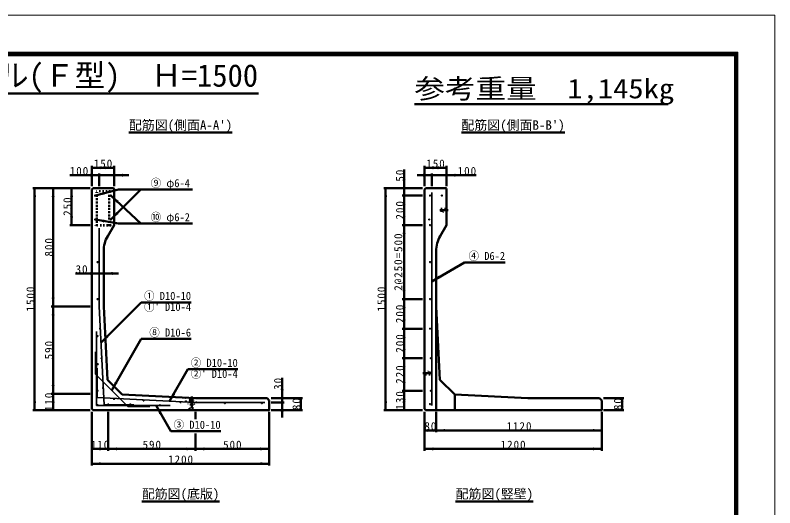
# Model space of a CAD drawing. Units: millimetres, scale not verified, with parts at other scales. Extents: x -2102 to 2102, y -1485 to 1485.
# Drawn here: x 46 to 2102, y 153 to 1485 of the extents above; entities that cross this region are included whole.
import ezdxf
from ezdxf.enums import TextEntityAlignment as Align

# ---------------------------------------------------------------- set-up
doc = ezdxf.new("R2010")
doc.units = ezdxf.units.MM
doc.header["$LTSCALE"] = 5
doc.linetypes.add('DOTTED', pattern=[1.75, 0.25, -1.5])
doc.linetypes.add('LONG_DASHED_DOTTED', pattern=[15.25, 12, -1.5, 0.25, -1.5])
doc.layers.add('0-0_V-nasSTD', color=7, linetype='Continuous', lineweight=50)
doc.layers.add('0-1_0', color=7, linetype='Continuous', lineweight=100)
doc.styles.add('ＭＳ ゴシック', font='')
doc.styles.get('ＭＳ ゴシック').set_extended_font_data('MS Gothic')

msp = doc.modelspace()

# ---------------------------------------------------------------- linework, layer by layer
at = {"layer": '0-0_V-nasSTD'}
for p, q in [((-705.024, 1273.465), (705.024, 1273.465)), ((354.172, 1167.468), (634.172, 1167.468)), ((1254.172, 1167.468), (1534.172, 1167.468)), ((254.172, 1077.468), (254.172, 1022.468)), ((314.172, 1072.468), (254.172, 1072.468)), ((314.172, 1077.468), (314.172, 1022.468)), ((1154.172, 1077.468), (1154.172, 1022.468)), ((1214.172, 1072.468), (1154.172, 1072.468)), ((1214.172, 1077.468), (1214.172, 1022.468)), ((194.172, 1052.468), (274.172, 1052.468)), ((274.172, 1057.468), (274.172, 1022.468)), ((274.172, 1052.468), (314.172, 1052.468)), ((314.172, 1052.468), (354.172, 1052.468)), ((1099.172, 1067.468), (1099.172, 1017.468)), ((1134.172, 1052.468), (1174.172, 1052.468)), ((1174.172, 1057.468), (1174.172, 1022.468)), ((1174.172, 1052.468), (1214.172, 1052.468)), ((1214.172, 1052.468), (1294.172, 1052.468)), ((249.172, 1017.468), (94.172, 1017.468)), ((99.172, 1017.468), (99.172, 417.468)), ((149.172, 1017.468), (149.172, 697.468)), ((199.172, 1017.468), (199.172, 917.468)), ((257.772, 1017.468), (254.172, 1013.868)), ((254.172, 1013.868), (254.172, 421.068)), ((312.172, 1017.468), (257.772, 1017.468)), ((326.446, 1013.468), (263.936, 997.761)), ((386.446, 1013.468), (306.421, 933.516)), ((314.172, 1015.468), (314.172, 917.468)), ((326.446, 1013.468), (526.446, 1013.468)), ((1149.172, 1017.468), (1044.172, 1017.468)), ((1049.172, 1017.468), (1049.172, 417.468)), ((1099.172, 1017.468), (1099.172, 997.468)), ((1157.772, 1017.468), (1154.172, 1013.868)), ((1154.172, 1013.868), (1154.172, 421.068)), ((1212.172, 1017.468), (1157.772, 1017.468)), ((386.446, 921.468), (306.446, 996.647)), ((1149.172, 997.468), (1094.172, 997.468)), ((1099.172, 997.468), (1099.172, 917.468)), ((326.446, 921.468), (263.954, 932.46)), ((249.172, 917.468), (194.172, 917.468)), ((314.172, 917.468), (296.89, 887.535)), ((326.446, 921.468), (526.446, 921.468)), ((1149.172, 917.468), (1094.172, 917.468)), ((1099.172, 917.468), (1099.172, 717.468)), ((1186.172, 847.535), (1186.172, 417.468)), ((210.172, 786.78), (274.172, 786.78)), ((286.172, 786.78), (274.172, 786.78)), ((286.172, 786.78), (326.172, 786.78)), ((279.126, 600.031), (387.751, 708.656)), ((387.751, 708.656), (522.751, 708.656)), ((1149.172, 717.468), (1094.172, 717.468)), ((1099.172, 717.468), (1099.172, 637.468)), ((249.172, 697.468), (144.172, 697.468)), ((149.172, 697.468), (149.172, 461.468)), ((1186.172, 697.468), (1196.236, 499.533)), ((1149.172, 637.468), (1094.172, 637.468)), ((1099.172, 637.468), (1099.172, 557.468)), ((307.751, 471.048), (387.751, 609.612)), ((387.751, 609.612), (522.751, 609.612)), ((1149.172, 557.468), (1094.172, 557.468)), ((1099.172, 557.468), (1099.172, 469.468)), ((296.236, 499.533), (336.236, 459.533)), ((769.172, 449.468), (769.172, 504.468)), ((1196.236, 499.533), (1236.236, 459.533)), ((249.172, 461.468), (144.172, 461.468)), ((149.172, 461.468), (149.172, 417.468)), ((336.236, 459.533), (534.172, 449.468)), ((1149.172, 469.468), (1094.172, 469.468)), ((1099.172, 469.468), (1099.172, 417.468)), ((1236.236, 459.533), (1434.172, 449.468)), ((1236.236, 417.468), (1236.236, 459.533)), ((534.172, 449.468), (728.172, 449.468)), ((728.172, 449.468), (734.172, 443.468)), ((824.172, 449.468), (739.172, 449.468)), ((774.172, 437.468), (739.172, 437.468)), ((769.172, 449.468), (769.172, 437.468)), ((769.172, 437.468), (769.172, 397.468)), ((819.172, 449.468), (819.172, 417.468)), ((1434.172, 449.468), (1628.172, 449.468)), ((1628.172, 449.468), (1634.172, 443.468)), ((1694.172, 449.468), (1639.172, 449.468)), ((1689.172, 449.468), (1689.172, 417.468)), ((249.172, 417.468), (94.172, 417.468)), ((254.172, 421.068), (257.772, 417.468)), ((254.172, 267.468), (254.172, 412.468)), ((298.172, 307.468), (298.172, 412.468)), ((534.172, 392.468), (534.172, 412.468)), ((734.172, 267.468), (734.172, 412.468)), ((824.172, 417.468), (739.172, 417.468)), ((1149.172, 417.468), (1044.172, 417.468)), ((1154.172, 421.068), (1157.772, 417.468)), ((1154.172, 307.468), (1154.172, 412.468)), ((1186.172, 357.468), (1186.172, 412.468)), ((1634.172, 307.468), (1634.172, 412.468)), ((1694.172, 417.468), (1639.172, 417.468)), ((534.172, 307.468), (534.172, 354.468)), ((1186.172, 362.468), (1154.172, 362.468)), ((298.172, 312.468), (254.172, 312.468)), ((534.172, 312.468), (298.172, 312.468)), ((734.172, 312.468), (534.172, 312.468)), ((1634.172, 312.468), (1154.172, 312.468)), ((734.172, 272.468), (254.172, 272.468)), ((389.172, 170.468), (599.172, 170.468)), ((1238.572, 170.468), (1448.572, 170.468))]:
    msp.add_line(p, q, dxfattribs=at)
at = {"layer": '0-0_V-nasSTD', "linetype": 'DOTTED'}
for p, q in [((263.172, 1017.468), (266.172, 1009.468)), ((266.172, 917.468), (266.172, 1009.468)), ((302.172, 1009.468), (266.172, 1009.468)), ((268.172, 917.468), (268.172, 1009.468)), ((300.172, 917.468), (300.172, 1009.468)), ((302.172, 1009.468), (305.172, 1017.468)), ((302.172, 917.468), (302.172, 1009.468)), ((1200.172, 953.468), (1200.172, 961.468)), ((1200.172, 961.468), (1214.172, 961.468)), ((1214.172, 953.468), (1200.172, 953.468)), ((304.172, 917.468), (264.172, 917.468)), ((264.172, 916.668), (264.172, 917.468)), ((304.172, 916.668), (264.172, 916.668)), ((304.172, 916.668), (304.172, 917.468)), ((1154.172, 521.468), (1168.172, 521.468)), ((1168.172, 521.468), (1168.172, 513.468)), ((1168.172, 513.468), (1154.172, 513.468)), ((519.172, 445.468), (529.172, 445.468)), ((519.172, 445.468), (519.172, 442.668)), ((519.172, 442.668), (521.372, 441.468)), ((519.172, 442.668), (529.172, 442.668)), ((521.372, 441.468), (521.372, 421.468)), ((521.372, 441.468), (526.972, 441.468)), ((526.972, 441.468), (529.172, 442.668)), ((526.972, 441.468), (526.972, 421.468)), ((529.172, 445.468), (529.172, 442.668)), ((517.172, 419.468), (521.372, 421.468)), ((517.172, 419.468), (517.172, 418.268)), ((517.172, 419.468), (531.172, 419.468)), ((517.172, 418.268), (531.172, 418.268)), ((521.372, 421.468), (526.972, 421.468)), ((526.972, 421.468), (531.172, 419.468)), ((531.172, 419.468), (531.172, 418.268))]:
    msp.add_line(p, q, dxfattribs=at)
at = {"layer": '0-0_V-nasSTD', "lineweight": 35}
for p, q in [((1174.172, 1005.468), (1174.172, 429.468)), ((274.172, 909.468), (274.172, 697.468)), ((266.172, 629.468), (266.172, 429.468)), ((264.172, 574.627), (264.172, 514.627)), ((264.172, 514.627), (351.33, 427.468)), ((268.172, 530.994), (268.172, 450.994)), ((268.172, 450.994), (534.172, 437.468)), ((534.172, 437.468), (722.172, 437.468)), ((266.172, 429.468), (466.172, 429.468)), ((351.33, 427.468), (411.33, 427.468))]:
    msp.add_line(p, q, dxfattribs=at)
at = {"layer": '0-0_V-nasSTD', "linetype": 'LONG_DASHED_DOTTED'}
for p, q in [((1196.172, 957.468), (1218.172, 957.468)), ((1172.172, 517.468), (1150.172, 517.468)), ((524.172, 454.468), (524.172, 424.468))]:
    msp.add_line(p, q, dxfattribs=at)
at = {"layer": '0-0_V-nasSTD', "lineweight": 18}
for points in [[(-2102.5, -1485), (-2102.5, 1485), (2102.5, 1485), (2102.5, -1485)], [(-2002.5, -1385), (-2002.5, 1385), (2002.5, 1385), (2002.5, -1385)]]:
    msp.add_lwpolyline(points, close=True, dxfattribs=at)
at = {"layer": '0-0_V-nasSTD', "lineweight": 100}
msp.add_lwpolyline([(1997.5, -1380), (1997.5, 1380), (-1997.5, 1380)], dxfattribs=at)
at = {"layer": '0-0_V-nasSTD'}
for points in [[(1214.172, 1015.468), (1214.172, 917.468), (1196.89, 887.535)], [(286.172, 847.535), (286.172, 697.468), (296.236, 499.533)], [(1174.172, 765.468), (1262.663, 816.559), (1372.663, 816.559)], [(464.172, 441.028), (514.172, 527.63), (649.172, 527.63)], [(257.772, 417.468), (734.172, 417.468), (734.172, 443.468)], [(1157.772, 417.468), (1634.172, 417.468), (1634.172, 443.468)], [(427.8, 429.468), (467.8, 360.186), (602.8, 360.186)], [(1634.172, 362.468), (1186.172, 362.468), (1154.172, 362.468)]]:
    msp.add_lwpolyline(points, dxfattribs=at)
at = {"layer": '0-0_V-nasSTD', "lineweight": 35}
msp.add_lwpolyline([(274.172, 697.468), (287.697, 431.468), (367.697, 431.468)], dxfattribs=at)
for centre in [(262.772, 997.468), (305.572, 997.468), (1169.572, 997.468), (1201.372, 997.468), (262.772, 932.668), (305.572, 932.668), (1166.972, 932.668), (1169.572, 917.468), (269.572, 817.468), (1169.572, 817.468), (269.572, 717.468), (1169.572, 717.468), (276.023, 637.468), (1169.572, 637.468), (269.572, 617.468), (280.09, 557.468), (1171.772, 557.468), (270.172, 541.468), (284.158, 477.468), (269.372, 469.468), (1171.772, 469.468), (270.172, 430.668), (298.477, 432.668), (314.172, 447.455), (358.477, 432.668), (394.172, 443.387), (438.172, 430.668), (494.172, 438.302), (614.172, 436.268), (714.172, 436.268), (1169.572, 433.468)]:
    msp.add_circle(centre, 1.2, dxfattribs=at)
at = {"layer": '0-0_V-nasSTD'}
for centre, radius, start, end in [((312.172, 1015.468), 2, 0, 90), ((1212.172, 1015.468), 2, 0, 90), ((366.172, 847.535), 80, 150, 180), ((1266.172, 847.535), 80, 150, 180)]:
    msp.add_arc(centre, radius, start, end, dxfattribs=at)
at = {"layer": '0-0_V-nasSTD', "linetype": 'DOTTED'}
msp.add_arc((524.172, 449.468), 17.2, 175.3973, 0, dxfattribs=at)
at = {"layer": '0-0_V-nasSTD'}
for points in [[(254.172, 1072.468), (278.172, 1072.468), (278.172, 1076.468)], [(254.172, 1072.468), (278.172, 1068.468), (278.172, 1072.468)], [(290.172, 1072.468), (290.172, 1076.468), (314.172, 1072.468)], [(290.172, 1068.468), (290.172, 1072.468), (314.172, 1072.468)], [(1154.172, 1072.468), (1178.172, 1072.468), (1178.172, 1076.468)], [(1154.172, 1072.468), (1178.172, 1068.468), (1178.172, 1072.468)], [(1190.172, 1072.468), (1190.172, 1076.468), (1214.172, 1072.468)], [(1190.172, 1068.468), (1190.172, 1072.468), (1214.172, 1072.468)], [(250.172, 1052.468), (250.172, 1056.468), (274.172, 1052.468)], [(250.172, 1048.468), (250.172, 1052.468), (274.172, 1052.468)], [(314.172, 1052.468), (338.172, 1052.468), (338.172, 1056.468)], [(314.172, 1052.468), (338.172, 1048.468), (338.172, 1052.468)], [(1150.172, 1052.468), (1150.172, 1056.468), (1174.172, 1052.468)], [(1150.172, 1048.468), (1150.172, 1052.468), (1174.172, 1052.468)], [(1214.172, 1052.468), (1238.172, 1052.468), (1238.172, 1056.468)], [(1214.172, 1052.468), (1238.172, 1048.468), (1238.172, 1052.468)], [(1095.172, 1041.468), (1099.172, 1017.468), (1099.172, 1041.468)], [(1099.172, 1017.468), (1099.172, 1041.468), (1103.172, 1041.468)], [(95.172, 993.468), (99.172, 993.468), (99.172, 1017.468)], [(99.172, 993.468), (99.172, 1017.468), (103.172, 993.468)], [(145.172, 993.468), (149.172, 993.468), (149.172, 1017.468)], [(149.172, 993.468), (149.172, 1017.468), (153.172, 993.468)], [(195.172, 993.468), (199.172, 993.468), (199.172, 1017.468)], [(199.172, 993.468), (199.172, 1017.468), (203.172, 993.468)], [(263.936, 997.761), (286.237, 1007.489), (287.212, 1003.61)], [(1045.172, 993.468), (1049.172, 993.468), (1049.172, 1017.468)], [(1049.172, 993.468), (1049.172, 1017.468), (1053.172, 993.468)], [(263.936, 997.761), (287.212, 1003.61), (288.187, 999.73)], [(306.446, 996.647), (321.196, 977.296), (323.936, 980.211)], [(306.446, 996.647), (323.936, 980.211), (326.675, 983.126)], [(1095.172, 973.468), (1099.172, 973.468), (1099.172, 997.468)], [(1099.172, 973.468), (1099.172, 997.468), (1103.172, 973.468)], [(306.421, 933.516), (320.572, 953.309), (323.399, 950.479)], [(306.421, 933.516), (323.399, 950.479), (326.226, 947.649)], [(195.172, 941.468), (199.172, 917.468), (199.172, 941.468)], [(199.172, 917.468), (199.172, 941.468), (203.172, 941.468)], [(263.954, 932.46), (286.898, 924.363), (287.591, 928.303)], [(263.954, 932.46), (287.591, 928.303), (288.284, 932.242)], [(1095.172, 941.468), (1099.172, 917.468), (1099.172, 941.468)], [(1099.172, 917.468), (1099.172, 941.468), (1103.172, 941.468)], [(1095.172, 893.468), (1099.172, 893.468), (1099.172, 917.468)], [(1099.172, 893.468), (1099.172, 917.468), (1103.172, 893.468)], [(250.172, 786.78), (250.172, 790.78), (274.172, 786.78)], [(250.172, 782.78), (250.172, 786.78), (274.172, 786.78)], [(286.172, 786.78), (310.172, 786.78), (310.172, 790.78)], [(286.172, 786.78), (310.172, 782.78), (310.172, 786.78)], [(1174.172, 765.468), (1192.956, 780.932), (1194.956, 777.468)], [(1174.172, 765.468), (1194.956, 777.468), (1196.956, 774.004)], [(1095.172, 741.468), (1099.172, 717.468), (1099.172, 741.468)], [(1099.172, 717.468), (1099.172, 741.468), (1103.172, 741.468)], [(145.172, 721.468), (149.172, 697.468), (149.172, 721.468)], [(149.172, 697.468), (149.172, 721.468), (153.172, 721.468)], [(1095.172, 693.468), (1099.172, 693.468), (1099.172, 717.468)], [(1099.172, 693.468), (1099.172, 717.468), (1103.172, 693.468)], [(145.172, 673.468), (149.172, 673.468), (149.172, 697.468)], [(149.172, 673.468), (149.172, 697.468), (153.172, 673.468)], [(1095.172, 661.468), (1099.172, 637.468), (1099.172, 661.468)], [(1099.172, 637.468), (1099.172, 661.468), (1103.172, 661.468)], [(1095.172, 613.468), (1099.172, 613.468), (1099.172, 637.468)], [(1099.172, 613.468), (1099.172, 637.468), (1103.172, 613.468)], [(279.126, 600.031), (293.268, 619.83), (296.097, 617.002)], [(279.126, 600.031), (296.097, 617.002), (298.925, 614.173)], [(1095.172, 581.468), (1099.172, 557.468), (1099.172, 581.468)], [(1099.172, 557.468), (1099.172, 581.468), (1103.172, 581.468)], [(1095.172, 533.468), (1099.172, 533.468), (1099.172, 557.468)], [(1099.172, 533.468), (1099.172, 557.468), (1103.172, 533.468)], [(307.751, 471.048), (316.287, 493.832), (319.751, 491.832)], [(1095.172, 493.468), (1099.172, 469.468), (1099.172, 493.468)], [(1099.172, 469.468), (1099.172, 493.468), (1103.172, 493.468)], [(145.172, 485.468), (149.172, 461.468), (149.172, 485.468)], [(149.172, 461.468), (149.172, 485.468), (153.172, 485.468)], [(307.751, 471.048), (319.751, 491.832), (323.215, 489.832)], [(765.172, 473.468), (769.172, 449.468), (769.172, 473.468)], [(769.172, 449.468), (769.172, 473.468), (773.172, 473.468)], [(145.172, 437.468), (149.172, 437.468), (149.172, 461.468)], [(149.172, 437.468), (149.172, 461.468), (153.172, 437.468)], [(464.172, 441.028), (472.708, 463.812), (476.172, 461.812)], [(464.172, 441.028), (476.172, 461.812), (479.636, 459.812)], [(1095.172, 445.468), (1099.172, 445.468), (1099.172, 469.468)], [(1099.172, 445.468), (1099.172, 469.468), (1103.172, 445.468)], [(95.172, 441.468), (99.172, 417.468), (99.172, 441.468)], [(99.172, 417.468), (99.172, 441.468), (103.172, 441.468)], [(145.172, 441.468), (149.172, 417.468), (149.172, 441.468)], [(149.172, 417.468), (149.172, 441.468), (153.172, 441.468)], [(765.172, 413.468), (769.172, 413.468), (769.172, 437.468)], [(769.172, 413.468), (769.172, 437.468), (773.172, 413.468)], [(815.172, 425.468), (819.172, 425.468), (819.172, 449.468)], [(815.172, 441.468), (819.172, 417.468), (819.172, 441.468)], [(819.172, 425.468), (819.172, 449.468), (823.172, 425.468)], [(819.172, 417.468), (819.172, 441.468), (823.172, 441.468)], [(1045.172, 441.468), (1049.172, 417.468), (1049.172, 441.468)], [(1049.172, 417.468), (1049.172, 441.468), (1053.172, 441.468)], [(1095.172, 441.468), (1099.172, 417.468), (1099.172, 441.468)], [(1099.172, 417.468), (1099.172, 441.468), (1103.172, 441.468)], [(1685.172, 425.468), (1689.172, 425.468), (1689.172, 449.468)], [(1685.172, 441.468), (1689.172, 417.468), (1689.172, 441.468)], [(1689.172, 425.468), (1689.172, 449.468), (1693.172, 425.468)], [(1689.172, 417.468), (1689.172, 441.468), (1693.172, 441.468)], [(427.8, 429.468), (436.336, 406.684), (439.8, 408.684)], [(427.8, 429.468), (439.8, 408.684), (443.264, 410.684)], [(1154.172, 362.468), (1178.172, 362.468), (1178.172, 366.468)], [(1154.172, 362.468), (1178.172, 358.468), (1178.172, 362.468)], [(1162.172, 362.468), (1162.172, 366.468), (1186.172, 362.468)], [(1162.172, 358.468), (1162.172, 362.468), (1186.172, 362.468)], [(1186.172, 362.468), (1210.172, 362.468), (1210.172, 366.468)], [(1186.172, 362.468), (1210.172, 358.468), (1210.172, 362.468)], [(1610.172, 362.468), (1610.172, 366.468), (1634.172, 362.468)], [(1610.172, 358.468), (1610.172, 362.468), (1634.172, 362.468)], [(254.172, 312.468), (278.172, 312.468), (278.172, 316.468)], [(254.172, 312.468), (278.172, 308.468), (278.172, 312.468)], [(274.172, 312.468), (274.172, 316.468), (298.172, 312.468)], [(274.172, 308.468), (274.172, 312.468), (298.172, 312.468)], [(298.172, 312.468), (322.172, 312.468), (322.172, 316.468)], [(298.172, 312.468), (322.172, 308.468), (322.172, 312.468)], [(510.172, 312.468), (510.172, 316.468), (534.172, 312.468)], [(510.172, 308.468), (510.172, 312.468), (534.172, 312.468)], [(534.172, 312.468), (558.172, 312.468), (558.172, 316.468)], [(534.172, 312.468), (558.172, 308.468), (558.172, 312.468)], [(710.172, 312.468), (710.172, 316.468), (734.172, 312.468)], [(710.172, 308.468), (710.172, 312.468), (734.172, 312.468)], [(1154.172, 312.468), (1178.172, 312.468), (1178.172, 316.468)], [(1154.172, 312.468), (1178.172, 308.468), (1178.172, 312.468)], [(1610.172, 312.468), (1610.172, 316.468), (1634.172, 312.468)], [(1610.172, 308.468), (1610.172, 312.468), (1634.172, 312.468)], [(254.172, 272.468), (278.172, 272.468), (278.172, 276.468)], [(254.172, 272.468), (278.172, 268.468), (278.172, 272.468)], [(710.172, 272.468), (710.172, 276.468), (734.172, 272.468)], [(710.172, 268.468), (710.172, 272.468), (734.172, 272.468)]]:
    msp.add_solid(points, dxfattribs=at)
at = {"layer": '0-1_0', "lineweight": 50}
msp.add_line((1126.869, 1244.328), (1813.669, 1244.328), dxfattribs=at)

# ---------------------------------------------------------------- texts
at = {"layer": '0-0_V-nasSTD', "style": 'ＭＳ ゴシック'}
for s, height, p in [('1ｓｔタッチウォール(Ｆ型)  Ｈ=1500', 60.81, (-705.024, 1273.465)), ("配筋図(側面A-A')", 25.66, (354.172, 1167.468)), ("配筋図(側面B-B')", 25.66, (1254.172, 1167.468)), ('配筋図(底版)', 25.66, (389.172, 170.468)), ('配筋図(竪壁)', 25.66, (1238.572, 170.468))]:
    msp.add_text(s, height=height, dxfattribs=at).set_placement(p, align=Align.BOTTOM_LEFT)
for s, height, width, p in [('参考重量\u30001,145kg', 52.79, 1.15, (1126.869, 1244.328)), ('⑨ φ6-4', 21.85, 0.95, (413.175, 1013.468)), ('⑩ φ6-2', 21.85, 0.95, (413.175, 921.468)), ('④ D6-2', 21.85, 0.95, (1273.551, 816.559)), ('① D10-10', 21.85, 0.95, (395.322, 708.656)), ("①' D10-4", 21.85, 0.95, (395.322, 678.848)), ('⑧ D10-6', 21.85, 0.95, (409.481, 609.612)), ('② D10-10', 21.85, 0.95, (521.743, 527.63)), ("②' D10-4", 21.85, 0.95, (521.743, 497.822)), ('③ D10-10', 21.85, 0.95, (475.371, 360.186))]:
    msp.add_text(s, height=height, dxfattribs=dict(at, width=width)).set_placement(p, align=Align.BOTTOM_LEFT)
at = {"layer": '0-0_V-nasSTD', "char_height": 21.99, "attachment_point": 7, "style": 'ＭＳ ゴシック'}
for s, insert in [('\\T1.17;150', (259.172, 1072.468)), ('\\T1.17;150', (1159.172, 1072.468)), ('\\T1.17;100', (194.172, 1052.468)), ('\\T1.17;100', (1244.172, 1052.468)), ('\\T1.17;30', (209.921, 786.78)), ('\\T1.17;80', (1153.921, 362.468)), ('\\T1.17;1120', (1376.422, 362.468)), ('\\T1.17;110', (251.172, 312.468)), ('\\T1.17;590', (391.172, 312.468)), ('\\T1.17;500', (609.172, 312.468)), ('\\T1.17;1200', (1360.422, 312.468)), ('\\T1.17;1200', (460.422, 272.468))]:
    msp.add_mtext(s, dxfattribs=dict(at, insert=insert))
at = {"layer": '0-0_V-nasSTD', "char_height": 21.99, "attachment_point": 7, "rotation": 90, "style": 'ＭＳ ゴシック'}
for s, insert in [('\\T1.17;50', (1099.172, 1034.968)), ('\\T1.17;250', (199.172, 942.468)), ('\\T1.17;200', (1099.172, 932.468)), ('\\T1.17;2@250=500', (1099.172, 739.968)), ('\\T1.17;800', (149.172, 832.468)), ('\\T1.17;1500', (99.172, 683.718)), ('\\T1.17;1500', (1049.172, 683.718)), ('\\T1.17;200', (1099.172, 652.468)), ('\\T1.17;200', (1099.172, 572.468)), ('\\T1.17;590', (149.172, 554.468)), ('\\T1.17;220', (1099.172, 488.468)), ('\\T1.17;30', (769.172, 471.968)), ('\\T1.17;110', (149.172, 414.468)), ('\\T1.17;130', (1099.172, 418.468)), ('\\T1.17;80', (819.172, 417.218)), ('\\T1.17;80', (1689.172, 417.218))]:
    msp.add_mtext(s, dxfattribs=dict(at, insert=insert))

doc.saveas('drawing.dxf')
